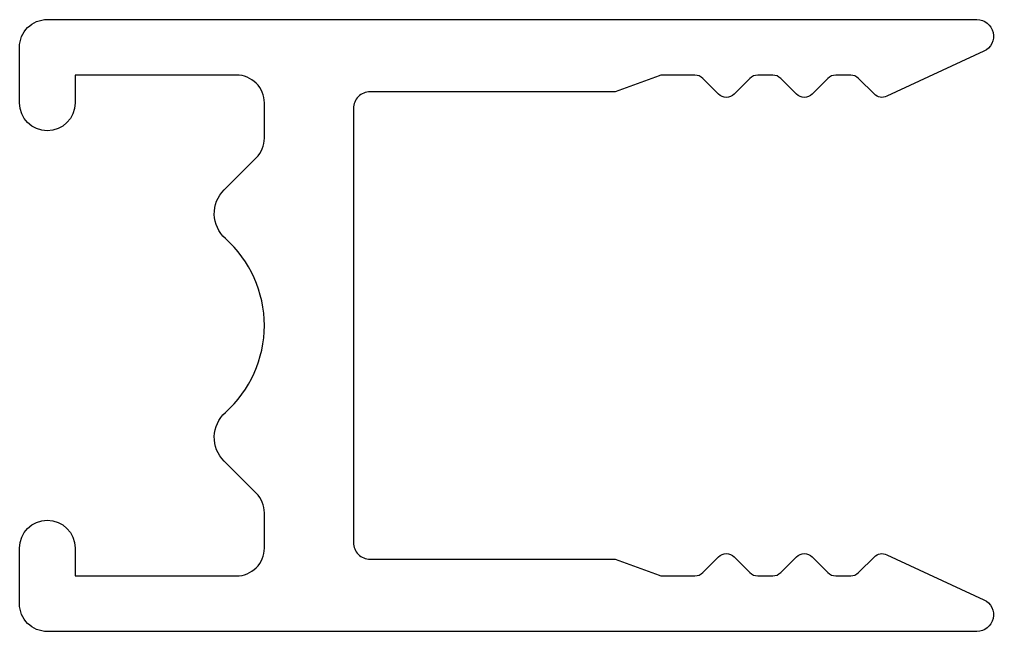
# Model space of a CAD drawing. Header units: millimetres. Extents: x -6 to 11.5, y -5.5 to 5.5.
import ezdxf

# ---------------------------------------------------------------- set-up
doc = ezdxf.new("R2010")
doc.units = ezdxf.units.MM

msp = doc.modelspace()

# ---------------------------------------------------------------- linework, layer by layer
msp.add_lwpolyline([(11.2, 5.5, -0.803179), (11.326, 4.928), (9.584, 4.119, -0.314902), (9.359, 4.159), (9.076, 4.441, 0.198912), (8.934, 4.5), (8.666, 4.5, 0.198912), (8.524, 4.441), (8.241, 4.159, -0.414214), (7.959, 4.159), (7.676, 4.441, 0.198912), (7.534, 4.5), (7.266, 4.5, 0.198912), (7.124, 4.441), (6.841, 4.159, -0.414214), (6.559, 4.159), (6.276, 4.441, 0.198912), (6.134, 4.5), (5.56, 4.5, 0.087489), (5.491, 4.488), (4.7, 4.2), (0.3, 4.2, 0.414214), (0, 3.9), (0, -3.9, 0.414214), (0.3, -4.2), (4.7, -4.2), (5.491, -4.488, 0.087489), (5.56, -4.5), (6.134, -4.5, 0.198912), (6.276, -4.441), (6.559, -4.159, -0.414214), (6.841, -4.159), (7.124, -4.441, 0.198912), (7.266, -4.5), (7.534, -4.5, 0.198912), (7.676, -4.441), (7.959, -4.159, -0.414214), (8.241, -4.159), (8.524, -4.441, 0.198912), (8.666, -4.5), (8.934, -4.5, 0.198912), (9.076, -4.441), (9.359, -4.159, -0.314902), (9.584, -4.119), (11.326, -4.928, -0.803179), (11.2, -5.5), (-5.5, -5.5, -0.414214), (-6, -5), (-6, -4, -1), (-5, -4), (-5, -4.5), (-2.1, -4.5, 0.414214), (-1.6, -4), (-1.6, -3.368, 0.198912), (-1.746, -3.015), (-2.324, -2.437, -0.430615), (-2.3, -1.565, 0.447214), (-2.3, 1.565, -0.430615), (-2.324, 2.437), (-1.746, 3.015, 0.198912), (-1.6, 3.368), (-1.6, 4, 0.414214), (-2.1, 4.5), (-5, 4.5), (-5, 4, -1), (-6, 4), (-6, 5, -0.414214), (-5.5, 5.5), (11.2, 5.5)], format="xyb", close=True)

doc.saveas('drawing.dxf')
